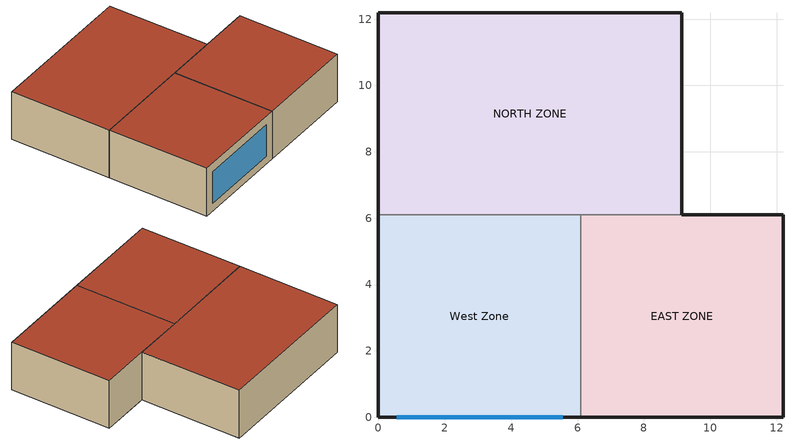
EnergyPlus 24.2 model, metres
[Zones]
West Zone
 floor adiabatic (FLOOR SLAB 8 IN): 0,0 0,6.1 6.1,6.1 6.1,0 z0
 wall outside (EXTWALL80): 0,6.1 0,0 6.1,0 z0:3.05
 wall to NORTH ZONE (PARTITION06): 6.1,6.1 0,6.1 z0:3.05
 wall to EAST ZONE (PARTITION06): 6.1,0 6.1,6.1 z0:3.05
 window (WIN-CON-SINGLEPANE): 0.55,0 5.55,0 z0.5:2.5
 roof outside (ROOF34): 0,6.1 0,0 6.1,0 6.1,6.1 z3.05
EAST ZONE
 floor adiabatic (FLOOR SLAB 8 IN): 6.1,0 6.1,6.1 12.19,6.1 12.19,0 z0
 wall outside (EXTWALL80): 6.1,0 12.19,0 12.19,6.1 9.14,6.1 z0:3.05
 wall to NORTH ZONE (PARTITION06): 9.14,6.1 6.1,6.1 z0:3.05
 roof outside (ROOF34): 6.1,6.1 6.1,0 12.19,0 12.19,6.1 z3.05
NORTH ZONE
 floor adiabatic (FLOOR SLAB 8 IN): 0,6.1 0,12.19 9.14,12.19 9.14,6.1 z0
 wall outside (EXTWALL80): 9.14,6.1 9.14,12.19 0,12.19 0,6.1 z0:3.05
 roof outside (ROOF34): 0,12.19 0,6.1 9.14,6.1 9.14,12.19 z3.05
[Building]
NONE: Loads convergence tolerance value=0.04; Maximum number of warmup days=25; Minimum number of warmup days=6; North axis=0; Solar distribution=FullInteriorAndExterior; Temperature convergence tolerance value=0.4; Terrain=Suburbs
[Site:GroundTemperature:BuildingSurface]
20.03, 20.03, 20.13, 20.3, 20.43, 20.52, 20.62, 20.77, 20.78, 20.55, 20.44, 20.2
[Site:Location]
CHICAGO_IL_USA TMY2-94846: Elevation=190; Latitude=41.78; Longitude=-87.75; Time zone=-6
[SizingPeriod:DesignDay] Barometric pressure=99063; Day of month=21; Daylight saving time indicator=No; Humidity condition type=WetBulb; Rain indicator=No; Snow indicator=No; Solar model indicator=ASHRAEClearSky
Name | Daily dry bulb temperature range | Day type | Maximum dry bulb temperature | Month | Sky clearness | Wetbulb or dewpoint at maximum dry bulb | Wind direction | Wind speed
CHICAGO_IL_USA Annual Cooling 1% Design Conditions DB/MCWB | 10.7 | SummerDesignDay | 31.5 | 7 | 1 | 23 | 230 | 5.3
CHICAGO_IL_USA Annual Heating 99% Design Conditions DB | 0 | WinterDesignDay | -17.3 | 1 | 0 | -17.3 | 270 | 4.9
[Construction]
EXTWALL80: A1 - 1 IN STUCCO, C4 - 4 IN COMMON BRICK, E1 - 3 / 4 IN PLASTER OR GYP BOARD
FLOOR SLAB 8 IN: C10 - 8 IN HW CONCRETE
PARTITION06: E1 - 3 / 4 IN PLASTER OR GYP BOARD, C6 - 8 IN CLAY TILE, E1 - 3 / 4 IN PLASTER OR GYP BOARD
ROOF34: E2 - 1 / 2 IN SLAG OR STONE, E3 - 3 / 8 IN FELT AND MEMBRANE, B5 - 1 IN DENSE INSULATION, C12 - 2 IN HW CONCRETE
WIN-CON-SINGLEPANE: SINGLEPANE
WIN-CON-SINGLEPANE WITH INTERIOR BLIND: SINGLEPANE, BLIND
[Material] Thermal absorptance=0.9
Name | Conductivity | Density | Roughness | Solar absorptance | Specific heat | Thickness | Visible absorptance
A1 - 1 IN STUCCO | 0.691831 | 1858.142 | Smooth | 0.92 | 836.8 | 0.0253898 | 0.92
B5 - 1 IN DENSE INSULATION | 0.0432394 | 91.30524 | VeryRough | 0.5 | 836.8 | 0.0253898 | 0.5
C4 - 4 IN COMMON BRICK | 0.726422 | 1922.216 | Rough | 0.76 | 836.8 | 0.101498 | 0.76
C6 - 8 IN CLAY TILE | 0.570761 | 1121.292 | Smooth | 0.82 | 836.8 | 0.203302 | 0.82
C10 - 8 IN HW CONCRETE | 1.729577 | 2242.585 | MediumRough | 0.65 | 836.8 | 0.203302 | 0.65
C12 - 2 IN HW CONCRETE | 1.729577 | 2242.585 | MediumRough | 0.65 | 836.8 | 0.0509016 | 0.65
E1 - 3 / 4 IN PLASTER OR GYP BOARD | 0.726422 | 1601.846 | Smooth | 0.92 | 836.8 | 0.01905 | 0.92
E2 - 1 / 2 IN SLAG OR STONE | 1.435549 | 881.0155 | Rough | 0.55 | 1673.6 | 0.0127102 | 0.55
E3 - 3 / 8 IN FELT AND MEMBRANE | 0.190253 | 1121.292 | Rough | 0.75 | 1673.6 | 0.00954024 | 0.75
[WindowMaterial:Blind]
BLIND: Back side slat beam solar reflectance=0.7; Back side slat beam visible reflectance=0.5; Back side slat diffuse solar reflectance=0.7; Back side slat diffuse visible reflectance=0.5; Back side slat infrared hemispherical emissivity=0.9; Blind bottom opening multiplier=0.5; Blind left side opening multiplier=0; Blind right side opening multiplier=0; Blind to glass distance=0.05; Blind top opening multiplier=0.5; Front side slat beam solar reflectance=0.7; Front side slat beam visible reflectance=0.5; Front side slat diffuse solar reflectance=0.7; Front side slat diffuse visible reflectance=0.5; Front side slat infrared hemispherical emissivity=0.9; Maximum slat angle=180; Minimum slat angle=0; Slat angle=45; Slat beam solar transmittance=0; Slat beam visible transmittance=0; Slat conductivity=0.1; Slat diffuse solar transmittance=0; Slat diffuse visible transmittance=0; Slat infrared hemispherical transmittance=0; Slat orientation=Horizontal; Slat separation=0.01875; Slat thickness=0.001; Slat width=0.025
[WindowMaterial:Glazing]
SINGLEPANE: Back side infrared hemispherical emissivity=0.84; Back side solar reflectance at normal incidence=0.031; Back side visible reflectance at normal incidence=0.05; Conductivity=0.9; Front side infrared hemispherical emissivity=0.84; Front side solar reflectance at normal incidence=0.031; Front side visible reflectance at normal incidence=0.05; Infrared transmittance at normal incidence=0; Optical data type=SpectralAverage; Solar transmittance at normal incidence=0.9; Thickness=0.003; Visible transmittance at normal incidence=0.9
[ElectricEquipment] Design level calculation method=EquipmentLevel; Fraction latent=0; Fraction lost=0; Fraction radiant=0.3; Schedule=Intermittent
Name | Design level | Zone or zonelist or space or spacelist
EAST ZONE ElecEq 1 | 1464.375 | EAST ZONE
NORTH ZONE ElecEq 1 | 2928.751 | NORTH ZONE
West Zone ElecEq 1 | 2928.751 | West Zone
[EnergyManagementSystem:Actuator]
Name | Actuated component control type | Actuated component type | Actuated component unique
ZONE_1_AIR_Mdot | Air Mass Flow Rate | Ideal Loads Air System | ZONE1AIR
ZONE_1_AIR_SupplyHumRat | Air Humidity Ratio | Ideal Loads Air System | ZONE1AIR
ZONE_1_AIR_SupplyT | Air Temperature | Ideal Loads Air System | ZONE1AIR
ZONE_2_AIR_Mdot | Air Mass Flow Rate | Ideal Loads Air System | ZONE2AIR
ZONE_2_AIR_SupplyHumRat | Air Humidity Ratio | Ideal Loads Air System | ZONE2AIR
ZONE_2_AIR_SupplyT | Air Temperature | Ideal Loads Air System | ZONE2AIR
ZONE_3_AIR_Mdot | Air Mass Flow Rate | Ideal Loads Air System | ZONE3AIR
ZONE_3_AIR_SupplyHumRat | Air Humidity Ratio | Ideal Loads Air System | ZONE3AIR
ZONE_3_AIR_SupplyT | Air Temperature | Ideal Loads Air System | ZONE3AIR
Zn001_Wall001_Win001_Shading_Deploy_Status | Control Status | Window Shading Control | Zn001:Wall001:Win001
[EnergyManagementSystem:GlobalVariable]
EnergyManagementSystem:GlobalVariable 1: Zone_1_State
EnergyManagementSystem:GlobalVariable 2: Zone_2_State
EnergyManagementSystem:GlobalVariable 3: Zone_3_State
EnergyManagementSystem:GlobalVariable 4: IncidentAngle
EnergyManagementSystem:GlobalVariable 5: Shade_Status_None
EnergyManagementSystem:GlobalVariable 6: Shade_Status_Off
EnergyManagementSystem:GlobalVariable 7: Shade_Status_Interior_Shade_On
EnergyManagementSystem:GlobalVariable 8: Shade_Status_Switchable_Dark
EnergyManagementSystem:GlobalVariable 9: Shade_Status_Exterior_Shade_On
EnergyManagementSystem:GlobalVariable 10: Shade_Status_Interior_Blind_On
EnergyManagementSystem:GlobalVariable 11: Shade_Status_Exterior_Blind_On
EnergyManagementSystem:GlobalVariable 12: Shade_Status_Between_Glass_Shade_On
EnergyManagementSystem:GlobalVariable 13: Shade_Status_Between_Glass_Blind_On
[EnergyManagementSystem:OutputVariable] Type of data in variable=Averaged; Update frequency=ZoneTimestep
Name | Ems variable | Units
Erl Shading Control Status | Zn001_Wall001_Win001_Shading_Deploy_Status
Erl Zn001:Wall001:Win001 Incident Angle | IncidentAngle | deg
[EnergyManagementSystem:Program]
Determine_Purch_Air_State: IF (Sensible_Load_Zone_1 < 0.0); SET Zone_1_State = 2.0; ELSEIF (Sensible_Load_Zone_1 > 0.0); SET Zone_1_State = 1.0; ELSE; SET Zone_1_State = 0.0; ENDIF; IF (Sensible_Load_Zone_2 < 0.0); SET Zone_2_State = 2.0; ELSEIF (Sensible_Load_Zone_2 > 0.0); SET Zone_2_State = 1.0; ELSE; SET Zone_2_State = 0.0; ENDIF; IF (Sensible_Load_Zone_3 < 0.0); SET Zone_3_State = 2.0; ELSEIF (Sensible_Load_Zone_3 > 0.0); SET Zone_3_State = 1.0; ELSE; SET Zone_3_State = 0.0; ENDIF
InitializeShadeControlFlags: Set Shade_Status_None = 0.0 - 1.0; Set Shade_Status_Off = 0.0; Set Shade_Status_Interior_Shade_On = 1.0; Set Shade_Status_Switchable_Dark = 2.0; Set Shade_Status_Exterior_Shade_On = 3.0; Set Shade_Status_Interior_Blind_On = 6.0; Set Shade_Status_Exterior_Blind_On = 7.0; Set Shade_Status_Between_Glass_Shade_On = 8.0; Set Shade_Status_Between_Glass_Blind_On = 9.0
Set_Purch_Air: IF (    Zone_1_State == 2.0); SET ZONE_1_AIR_Mdot = 0.3; SET ZONE_1_AIR_SupplyT = 13.0; SET ZONE_1_AIR_SupplyHumRat = 0.009; ELSEIF (Zone_1_State == 1.0); SET ZONE_1_AIR_Mdot = 0.1; SET ZONE_1_AIR_SupplyT = 50.0; SET ZONE_1_AIR_SupplyHumRat = 0.015; ELSE; SET ZONE_1_AIR_Mdot = 0.0; ENDIF; IF (    Zone_2_State == 2.0); SET ZONE_2_AIR_Mdot = 0.3; SET ZONE_2_AIR_SupplyT = 13.0; SET ZONE_2_AIR_SupplyHumRat = 0.009; ELSEIF (Zone_2_State == 1.0); SET ZONE_2_AIR_Mdot = 0.1; SET ZONE_2_AIR_SupplyT = 50.0; SET ZONE_2_AIR_SupplyHumRat = 0.015; ELSE; SET ZONE_2_AIR_Mdot = 0.0; ENDIF; IF (    Zone_3_State == 2.0); SET ZONE_3_AIR_Mdot = 0.4; SET ZONE_3_AIR_SupplyT = 13.0; SET ZONE_3_AIR_SupplyHumRat = 0.009; ELSEIF (Zone_3_State == 1.0); SET ZONE_3_AIR_Mdot = 0.15; SET ZONE_3_AIR_SupplyT = 50.0; SET ZONE_3_AIR_SupplyHumRat = 0.015; ELSE; SET ZONE_3_AIR_Mdot = 0.0; ENDIF
Set_Shade_Control_State: Set IncidentAngleRad = @ArcCos Solar_Beam_Incident_Cos; Set IncidentAngle   = @RadToDeg IncidentAngleRad; IF IncidentAngle < 45; Set Zn001_Wall001_Win001_Shading_Deploy_Status = Shade_Status_Interior_Blind_On; ELSEIF Zone_Sensible_Cool_Rate > 20; Set Zn001_Wall001_Win001_Shading_Deploy_Status = Shade_Status_Interior_Blind_On; Else; Set Zn001_Wall001_Win001_Shading_Deploy_Status = Shade_Status_Off; ENDIF
[EnergyManagementSystem:ProgramCallingManager]
Constant Volume Purchased Air Example: AfterPredictorAfterHVACManagers; Determine_Purch_Air_State; Set_Purch_Air
Init Window Shading Device Control Constants: BeginNewEnvironment; InitializeShadeControlFlags
Window Shading Device EMS Controller: BeginTimestepBeforePredictor; Set_Shade_Control_State
[EnergyManagementSystem:Sensor]
Name | Output variable or output meter index key | Output variable or output meter
Sensible_Load_Zone_1 | WEST ZONE | Zone Predicted Sensible Load to Setpoint Heat Transfer Rate
Sensible_Load_Zone_2 | EAST ZONE | Zone Predicted Sensible Load to Setpoint Heat Transfer Rate
Sensible_Load_Zone_3 | NORTH ZONE | Zone Predicted Sensible Load to Setpoint Heat Transfer Rate
Solar_Beam_Incident_Cos | Zn001:Wall001:Win001 | Surface Outside Face Beam Solar Incident Angle Cosine Value
Zone_Sensible_Cool_Rate | WEST ZONE | Zone Air System Sensible Cooling Rate
Zone_Sensible_Heat_Rate | WEST ZONE | Zone Air System Sensible Heating Rate
[Lights] Design level calculation method=LightingLevel; End use subcategory=GeneralLights; Fraction radiant=0.2; Fraction replaceable=0; Fraction visible=0.2; Return air fraction=0; Schedule=Office Lighting
Name | Lighting level | Zone or zonelist or space or spacelist
EAST ZONE Lights 1 | 1464.375 | EAST ZONE
NORTH ZONE Lights 1 | 878.6252 | NORTH ZONE
[People] Activity level schedule=Activity Sch; Air velocity schedule=Air Velo Sch; Carbon dioxide generation rate=3.82e-08; Clothing insulation calculation method=ClothingInsulationSchedule; Clothing insulation schedule=Clothing Sch; Fraction radiant=0.3; Mean radiant temperature calculation type=EnclosureAveraged; Number of people calculation method=People; Number of people schedule=Office Occupancy; Thermal comfort model 1 type=Fanger; Work efficiency schedule=Work Eff Sch
Name | Number of people | Zone or zonelist or space or spacelist
EAST ZONE | 3 | EAST ZONE
NORTH ZONE | 4 | NORTH ZONE
West Zone | 3 | West Zone
[ThermostatSetpoint:SingleCooling]
Cooling Setpoint with SB: Setpoint temperature schedule=Cooling Setpoints
[ThermostatSetpoint:SingleHeating]
Heating Setpoint with SB: Setpoint temperature schedule=Heating Setpoints
[WindowShadingControl]
INCIDENT SOLAR ON BLIND-West Zone: Zone=West Zone; Construction with shading=WIN-CON-SINGLEPANE WITH INTERIOR BLIND; Fenestration surface name 1=Zn001:Wall001:Win001; Glare control is active=No; Multiple surface control type=Sequential; Setpoint=20; Shading control is scheduled=No; Shading control type=OnIfHighSolarOnWindow; Shading type=InteriorBlind; Type of slat angle control for blinds=FixedSlatAngle
[Zone] Ceiling height=Autocalculate; Multiplier=1; Type=1; Volume=Autocalculate
EAST ZONE; NORTH ZONE; West Zone
[ZoneControl:Thermostat] Control 1=Heating Setpoint with SB; Control 2=Cooling Setpoint with SB; Control type schedule=Zone Control Type Sched
Name | Zone or zonelist
Zone 1 Thermostat | West Zone
Zone 2 Thermostat | EAST ZONE
Zone 3 Thermostat | NORTH ZONE
[Zone equipment]
West Zone: Zone1Air
EAST ZONE: Zone2Air
NORTH ZONE: Zone3Air
[ZoneHVAC:IdealLoadsAirSystem] Cooling limit=NoLimit; Dehumidification control type=ConstantSupplyHumidityRatio; Heating limit=NoLimit; Humidification control type=ConstantSupplyHumidityRatio; Maximum cooling air flow rate=Autosize; Maximum heating air flow rate=Autosize; Maximum heating supply air humidity ratio=0.015; Maximum heating supply air temperature=50; Minimum cooling supply air humidity ratio=0.009; Minimum cooling supply air temperature=13
Zone1Air; Zone2Air; Zone3Air
[Schedule:Compact]
Activity Sch: Through: 12/31, For: Alldays, Until: 24:00, 131.8
Air Velo Sch: Through: 12/31, For: Alldays, Until: 24:00, 0.137
COOLING SETPOINTS: Through: 12/31, For: Alldays, Until: 7:00, 30, Until: 20:00, 23, Until: 24:00, 30
Clothing Sch: Through: 12/31, For: Alldays, Until: 24:00, 1
HEATING SETPOINTS: Through: 12/31, For: Alldays, Until: 7:00, 15, Until: 17:00, 20, Until: 24:00, 15
Intermittent: Through: 12/31, For: Weekdays SummerDesignDay WinterDesignDay, Until: 8:00, 0, Until: 18:00, 1, Until: 24:00, 0, For: Weekends Holidays CustomDay1 CustomDay2, Until: 24:00, 0
Office Lighting: Through: 12/31, For: Weekdays SummerDesignDay WinterDesignDay, Until: 6:00, 0.05, Until: 7:00, 0.2, Until: 17:00, 1, Until: 18:00, 0.5, Until: 24:00, 0.05, For: Weekends Holidays CustomDay1 CustomDay2, Until: 24:00, 0.05
Office Occupancy: Through: 12/31, For: Weekdays SummerDesignDay WinterDesignDay, Until: 6:00, 0, Until: 7:00, 0.1, Until: 8:00, 0.5, Until: 12:00, 1, Until: 13:00, 0.5, Until: 16:00, 1, Until: 17:00, 0.5, Until: 18:00, 0.1, Until: 24:00, 0, For: Weekends Holidays CustomDay1 CustomDay2, Until: 24:00, 0
Work Eff Sch: Through: 12/31, For: Alldays, Until: 24:00, 0
ZONE CONTROL TYPE SCHED: Through: 3/31, For: Alldays, Until: 24:00, 1, Through: 9/30, For: Alldays, Until: 24:00, 2, Through: 12/31, For: Alldays, Until: 24:00, 1
